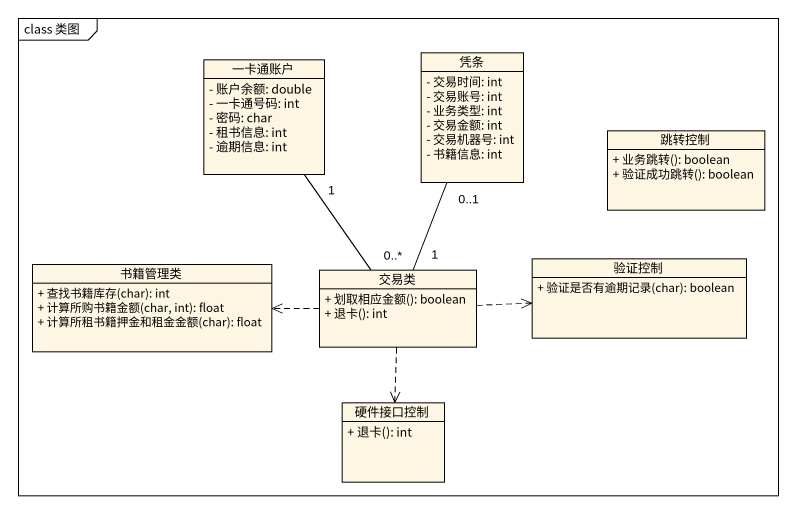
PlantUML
@startuml
mainframe class 类图
hide circle
hide empty members
skinparam classAttributeIconSize 0
class 一卡通账户 {
  - 账户余额: double
  - 一卡通号码: int
  - 密码: char
  - 租书信息: int
  - 逾期信息: int
}
class 凭条 {
  - 交易时间: int
  - 交易账号: int
  - 业务类型: int
  - 交易金额: int
  - 交易机器号: int
  - 书籍信息: int
}
class 跳转控制 {
  + 业务跳转(): boolean
  + 验证成功跳转(): boolean
}
class 书籍管理类 {
  + 查找书籍库存(char): int
  + 计算所购书籍金额(char, int): float
  + 计算所租书籍押金和租金金额(char): float
}
class 交易类 {
  + 划取相应金额(): boolean
  + 退卡(): int
}
class 验证控制 {
  + 验证是否有逾期记录(char): boolean
}
class 硬件接口控制 {
  + 退卡(): int
}
交易类 "0..*" -up- "1" 一卡通账户
交易类 "1" -up- "0..1" 凭条
交易类 .left.> 书籍管理类
交易类 .right.> 验证控制
交易类 ..> 硬件接口控制
@enduml
